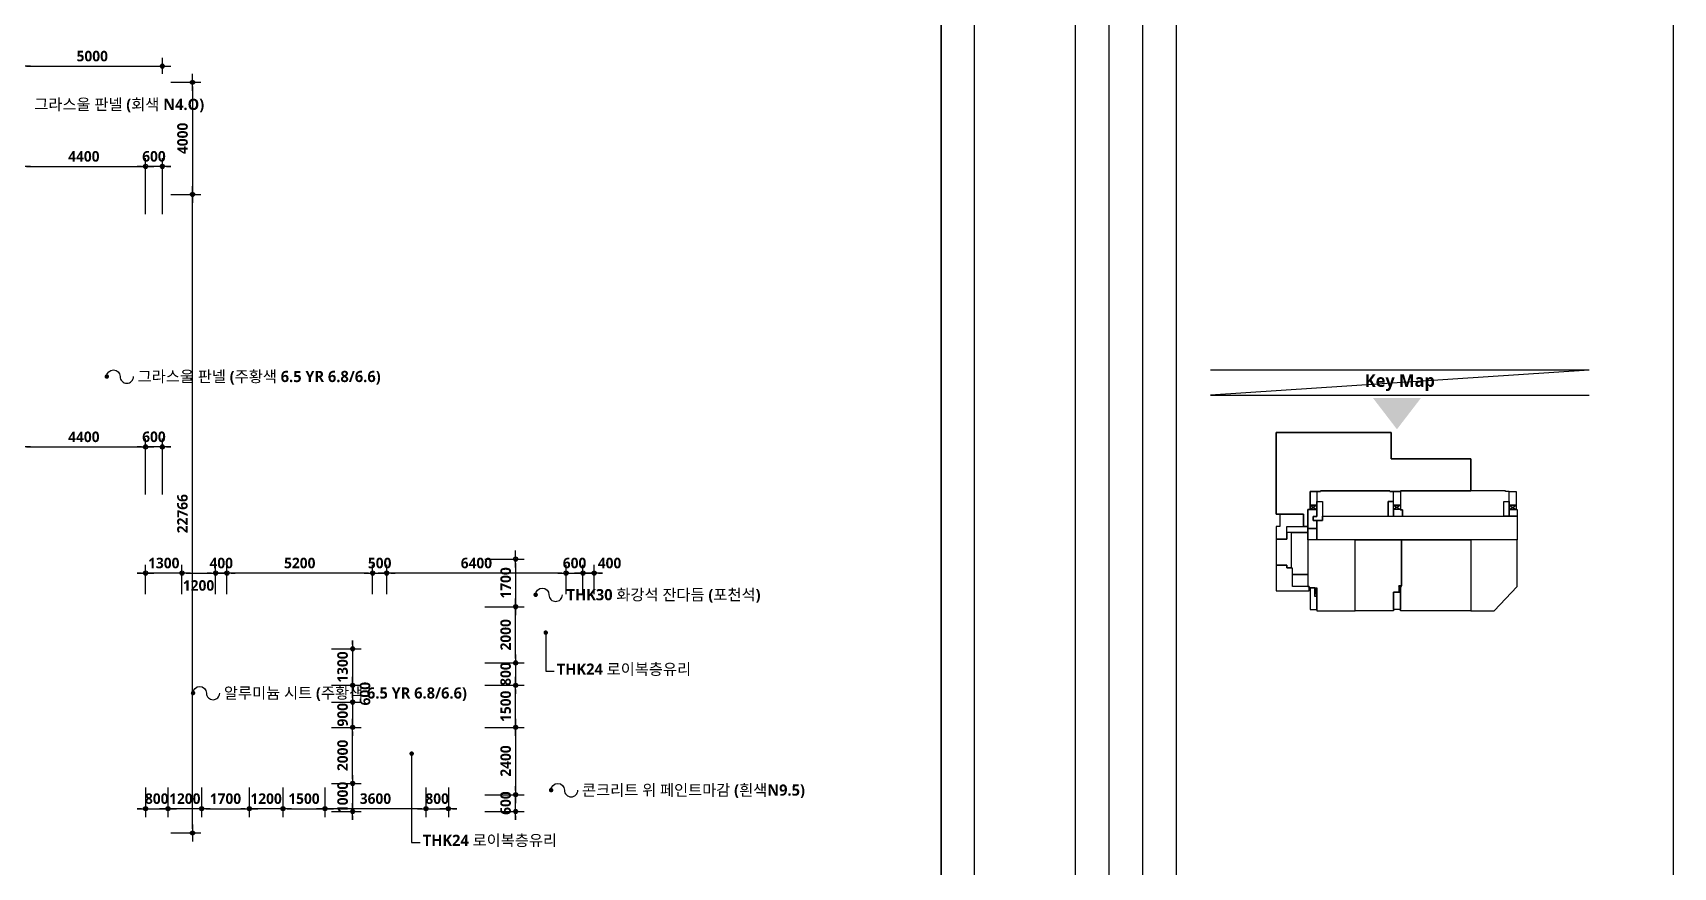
# Model space of a CAD drawing. Header units: millimetres. Extents: x 0 to 190005487, y 0 to 455456909.
# Drawn here: x 193497 to 252000, y 297790 to 327540 of the extents above; entities that cross this region are included whole.
import ezdxf
from ezdxf.enums import TextEntityAlignment as Align

# ---------------------------------------------------------------- set-up
doc = ezdxf.new("R2010")
doc.units = ezdxf.units.MM
doc.header["$LTSCALE"] = 150
doc.header["$MEASUREMENT"] = 0
doc.header["$PDSIZE"] = -10
doc.layers.get('0').update_dxf_attribs({"linetype": 'CONTINUOUS'})
doc.layers.get('Defpoints').update_dxf_attribs({"color": 153, "linetype": 'CONTINUOUS'})
for name, color, linetype in [('A-ANNO-DIM', 4, 'CONTINUOUS'), ('A-ANNO-GRA1', 7, 'CONTINUOUS'), ('A-ANNO-KEY', 7, 'CONTINUOUS'), ('A-ANNO-LEAD', 4, 'CONTINUOUS'), ('A-ANNO-NOTE', 7, 'CONTINUOUS'), ('A-ANNO-TEXT1', 7, 'CONTINUOUS'), ('A-FLOR-ROOF', 3, 'CONTINUOUS')]:
    doc.layers.add(name, color=color, linetype=linetype)
doc.layers.add('Defpoint', color=161, linetype='CONTINUOUS', plot=False)
doc.styles.add('2020음성 1차', font='NanumGothicBold.ttf')
doc.styles.add('SH_대대리576', font='NanumGothicBold.ttf')
doc.dimstyles.new('SHP300내부', dxfattribs={"dimscale": 150, "dimtxt": 2.5, "dimasz": 1, "dimexe": 2, "dimexo": 2, "dimgap": 1, "dimtad": 1, "dimdec": 0, "dimzin": 0, "dimdsep": 46, "dimtxsty": 'SH_대대리576', "dimblk": 'DIMDOT', "dimcen": 0.09, "dimclrd": 256, "dimclre": 256, "dimclrt": 3, "dimadec": 0, "dimazin": 1, "dimtfac": 1, "dimtdec": 0, "dimtix": 1, "dimtmove": 2, "dimatfit": 0, "dimldrblk": 'DIMDOT', "dimfxl": 1, "dimtolj": 1, "dimtzin": 0, "dimlwd": -1, "dimlwe": -1, "dimarcsym": 0})

# ---------------------------------------------------------------- blocks, each defined once
blk = doc.blocks.new('G$C28DF506D')
blk.add_lwpolyline([(0, 3255), (0, 1425), (2340, 1425), (2340, 1725), (2265, 1725), (2265, 1740), (1155, 1740), (1155, 3030), (1095, 3030), (1095, 3060), (765, 3060), (765, 3255)], close=True)
at = {"layer": 'A-ANNO-KEY'}
for p, q in [((2902, 7538), (2423, 7223)), ((2423, 7538), (2902, 7223)), ((8377, 7538), (8857, 7223)), ((8857, 7538), (8377, 7223)), ((16627, 7223), (17108, 7538)), ((16627, 7538), (17108, 7223)), ((2760, 1012), (2902, 1642)), ((2760, 1642), (2902, 1012)), ((8745, 1327), (8884, 1770)), ((8884, 1327), (8745, 1770))]:
    blk.add_line(p, q, dxfattribs=at)
for points in [[(13890, 10845), (8190, 10845), (8190, 12720), (7290, 12720), (0, 12720), (0, 6900), (195, 6900), (270, 6900), (1950, 6900), (1950, 6015), (2265, 6015), (2265, 7223), (2423, 7223), (2423, 7538), (2423, 8505), (2902, 8505), (3165, 8505), (3165, 8550), (8115, 8550), (8115, 8505), (8377, 8505), (8865, 8505), (8865, 8550), (13890, 8550)], [(8190, 12720), (7290, 12720), (0, 12720), (0, 6900), (195, 6900), (270, 6900), (1950, 6900), (1950, 6015), (2265, 6015), (2265, 7223), (2423, 7223), (2423, 8505), (3165, 8505), (3165, 8550), (8115, 8550), (8115, 8505), (8865, 8505), (8865, 8550), (13890, 8550), (13890, 10845), (8190, 10845)], [(2423, 8505), (2902, 8505), (2902, 7538), (2423, 7538)], [(2902, 8505), (2902, 7788), (3300, 7788), (3300, 6750), (7980, 6750), (7980, 7788), (8377, 7788), (8377, 8505), (8115, 8505), (8115, 8550), (3165, 8550), (3165, 8505)], [(8377, 8505), (8857, 8505), (8857, 7538), (8377, 7538)], [(8865, 8550), (8865, 8505), (8857, 8505), (8857, 7204), (9015, 7204), (9015, 6750), (16230, 6750), (16230, 7788), (16627, 7788), (16627, 8505), (16365, 8505), (16365, 8550)], [(16627, 8505), (17108, 8505), (17108, 7538), (16627, 7538)], [(2265, 7223), (2902, 7223), (2902, 6722), (2635, 6722), (2635, 6434), (2902, 6434), (2902, 5864), (2265, 5864)], [(2902, 7223), (2423, 7223), (2423, 7538), (2902, 7538)], [(2635, 6434), (2635, 6722), (2902, 6722), (2902, 7788), (3300, 7788), (3300, 6750), (3300, 6750), (3300, 6434), (2902, 6434), (2902, 6434)], [(7980, 6754), (8377, 6754), (8377, 7788), (7980, 7788)], [(8377, 7538), (8857, 7538), (8857, 7223), (8377, 7223)], [(8377, 7223), (8377, 6754), (9015, 6754), (9015, 7204), (8857, 7204), (8857, 7223)], [(16627, 6754), (16230, 6754), (16230, 7788), (16627, 7788)], [(16627, 7538), (17108, 7538), (17108, 7223), (16627, 7223)], [(16627, 7223), (17190, 7223), (17190, 6754), (16627, 6754)], [(0, 6015), (0, 5100), (765, 5100), (765, 6015), (1950, 6015), (1950, 6900), (270, 6900), (270, 6015)], [(765, 6015), (2265, 6015), (2265, 5580), (765, 5580)], [(2265, 5864), (2902, 5864), (2902, 5070), (2265, 5070)], [(2902, 5070), (2902, 6434), (3300, 6434), (3300, 6750), (7980, 6750), (7980, 6754), (9015, 6754), (9015, 6750), (16230, 6750), (16230, 6754), (17190, 6754), (17190, 5070)], [(0, 5100), (0, 3255), (765, 3255), (765, 3060), (1095, 3060), (1095, 5580), (765, 5580), (765, 5100), (0, 5100)], [(1155, 2580), (1155, 3030), (1095, 3030), (1095, 5580), (2265, 5580), (2265, 2580)], [(2265, 1740), (2265, 1725), (2340, 1725), (2340, 1642), (2902, 1642), (2902, 0), (5640, 0), (5640, 5070), (2265, 5070)], [(2265, 1740), (2265, 1725), (2340, 1725), (2340, 1642), (2902, 1642), (2902, 0), (5640, 0), (5640, 5070), (2265, 5070)], [(8745, 1770), (8745, 1327), (8377, 1327), (8377, 0), (5640, 0), (5640, 5070), (8940, 5070), (8940, 1770), (8745, 1770)], [(8940, 1725), (8940, 5070), (13890, 5070), (13890, 0), (8857, 0), (8857, 1327), (8884, 1327), (8884, 1725), (8940, 1725)], [(13890, 5070), (13890, 0), (15540, 0), (17190, 1725), (17190, 5070)], [(1155, 2580), (2265, 2580), (2265, 1740), (1155, 1740), (1155, 2580)], [(2760, 1642), (2423, 1642), (2423, 82), (2902, 82), (2902, 1012), (2760, 1012)], [(8857, 82), (8377, 82), (8377, 1327), (8857, 1327)], [(8745, 1327), (8884, 1327), (8884, 1725), (8940, 1725), (8940, 1770), (8745, 1770)]]:
    blk.add_lwpolyline(points, close=True, dxfattribs=at)
blk.add_lwpolyline([(8865, 8505), (8115, 8505), (8115, 8550), (3165, 8550), (3165, 8505), (2423, 8505), (2423, 7223), (2265, 7223), (2265, 6015), (1950, 6015), (1950, 6900), (270, 6900), (270, 6900), (195, 6900), (0, 6900), (0, 12720), (7290, 12720), (7290, 12720), (8190, 12720), (8190, 10845), (8190, 10845), (8190, 10845), (13890, 10845), (13890, 8550), (8865, 8550)], dxfattribs=at)
blk = doc.blocks.new('DIMDOT')
at = {"color": 0}
blk.add_line((-2, 0), (2, 0), dxfattribs=at)
for radius in [0.5, 0.25]:
    blk.add_circle((0, 0), radius, dxfattribs=at)
blk = doc.blocks.new('*D5021')
at = {"layer": 'A-ANNO-DIM'}
for p, q in [((193118, 321076), (193118, 323076)), ((197518, 321076), (197518, 323076)), ((193268, 322776), (197368, 322776))]:
    blk.add_line(p, q, dxfattribs=at)
at = {"layer": 'Defpoints', "color": 0}
for p in [(197518, 322776), (193118, 320776), (197518, 320776)]:
    blk.add_point(p, dxfattribs=at)
at = {"layer": 'A-ANNO-DIM', "linetype": 'ByBlock', "xscale": 150, "yscale": 150, "zscale": 150, "rotation": 180}
blk.add_blockref('DIMDOT', (193118, 322776), dxfattribs=at)
at = {"layer": 'A-ANNO-DIM', "linetype": 'ByBlock', "xscale": 150, "yscale": 150, "zscale": 150}
blk.add_blockref('DIMDOT', (197518, 322776), dxfattribs=at)
at = {"layer": 'A-ANNO-DIM', "color": 3, "insert": (195318, 323132), "char_height": 375, "attachment_point": 5, "style": 'SH_대대리576'}
blk.add_mtext('\\A1;4400', dxfattribs=at)
blk = doc.blocks.new('*D5066')
at = {"layer": 'A-ANNO-DIM'}
for p, q in [((193118, 311076), (193118, 313076)), ((197518, 311076), (197518, 313076)), ((193268, 312776), (197368, 312776))]:
    blk.add_line(p, q, dxfattribs=at)
at = {"layer": 'Defpoints', "color": 0}
for p in [(197518, 312776), (193118, 310776), (197518, 310776)]:
    blk.add_point(p, dxfattribs=at)
at = {"layer": 'A-ANNO-DIM', "linetype": 'ByBlock', "xscale": 150, "yscale": 150, "zscale": 150, "rotation": 180}
blk.add_blockref('DIMDOT', (193118, 312776), dxfattribs=at)
at = {"layer": 'A-ANNO-DIM', "linetype": 'ByBlock', "xscale": 150, "yscale": 150, "zscale": 150}
blk.add_blockref('DIMDOT', (197518, 312776), dxfattribs=at)
at = {"layer": 'A-ANNO-DIM', "color": 3, "insert": (195318, 313132), "char_height": 375, "attachment_point": 5, "style": 'SH_대대리576'}
blk.add_mtext('\\A1;4400', dxfattribs=at)
blk = doc.blocks.new('*D5120')
at = {"layer": 'A-ANNO-DIM'}
for p, q in [((193118, 326076), (193118, 326651)), ((198118, 326076), (198118, 326651)), ((193268, 326351), (197968, 326351))]:
    blk.add_line(p, q, dxfattribs=at)
at = {"layer": 'Defpoints', "color": 0}
for p in [(198118, 326351), (193118, 325776), (198118, 325776)]:
    blk.add_point(p, dxfattribs=at)
at = {"layer": 'A-ANNO-DIM', "linetype": 'ByBlock', "xscale": 150, "yscale": 150, "zscale": 150, "rotation": 180}
blk.add_blockref('DIMDOT', (193118, 326351), dxfattribs=at)
at = {"layer": 'A-ANNO-DIM', "linetype": 'ByBlock', "xscale": 150, "yscale": 150, "zscale": 150}
blk.add_blockref('DIMDOT', (198118, 326351), dxfattribs=at)
at = {"layer": 'A-ANNO-DIM', "color": 3, "insert": (195618, 326708), "char_height": 375, "attachment_point": 5, "style": 'SH_대대리576'}
blk.add_mtext('\\A1;5000', dxfattribs=at)
blk = doc.blocks.new('*D5122')
at = {"layer": 'A-ANNO-DIM'}
for p, q in [((198418, 325776), (199493, 325776)), ((199193, 325626), (199193, 321926)), ((198418, 321776), (199493, 321776))]:
    blk.add_line(p, q, dxfattribs=at)
at = {"layer": 'Defpoints', "color": 0}
for p in [(198118, 325776), (198118, 321776), (199193, 321776)]:
    blk.add_point(p, dxfattribs=at)
at = {"layer": 'A-ANNO-DIM', "linetype": 'ByBlock', "xscale": 150, "yscale": 150, "zscale": 150}
for p, rotation in [((199193, 325776), 90), ((199193, 321776), 270)]:
    blk.add_blockref('DIMDOT', p, dxfattribs=dict(at, rotation=rotation))
at = {"layer": 'A-ANNO-DIM', "color": 3, "insert": (198838, 323776), "char_height": 375, "attachment_point": 5, "rotation": 90, "style": 'SH_대대리576'}
blk.add_mtext('\\A1;4000', dxfattribs=at)
blk = doc.blocks.new('*D5123')
at = {"layer": 'A-ANNO-DIM'}
for p, q in [((198418, 321776), (199493, 321776)), ((199193, 299161), (199193, 321626)), ((198418, 299011), (199493, 299011))]:
    blk.add_line(p, q, dxfattribs=at)
at = {"layer": 'Defpoints', "color": 0}
for p in [(198118, 321776), (199193, 321776), (198118, 299011)]:
    blk.add_point(p, dxfattribs=at)
at = {"layer": 'A-ANNO-DIM', "linetype": 'ByBlock', "xscale": 150, "yscale": 150, "zscale": 150}
for p, rotation in [((199193, 321776), 90), ((199193, 299011), 270)]:
    blk.add_blockref('DIMDOT', p, dxfattribs=dict(at, rotation=rotation))
at = {"layer": 'A-ANNO-DIM', "color": 3, "insert": (198836, 310394), "char_height": 375, "attachment_point": 5, "rotation": 90, "style": 'SH_대대리576'}
blk.add_mtext('\\A1;22766', dxfattribs=at)
blk = doc.blocks.new('*D5124')
at = {"layer": 'A-ANNO-DIM'}
for p, q in [((197518, 321076), (197518, 323076)), ((198118, 321076), (198118, 323076)), ((197368, 322776), (197218, 322776)), ((198118, 322776), (197518, 322776)), ((198268, 322776), (198418, 322776))]:
    blk.add_line(p, q, dxfattribs=at)
at = {"layer": 'Defpoints', "color": 0}
for p in [(197518, 322776), (197518, 320776), (198118, 320776)]:
    blk.add_point(p, dxfattribs=at)
at = {"layer": 'A-ANNO-DIM', "linetype": 'ByBlock', "xscale": 150, "yscale": 150, "zscale": 150}
blk.add_blockref('DIMDOT', (197518, 322776), dxfattribs=at)
at = {"layer": 'A-ANNO-DIM', "linetype": 'ByBlock', "xscale": 150, "yscale": 150, "zscale": 150, "rotation": 180}
blk.add_blockref('DIMDOT', (198118, 322776), dxfattribs=at)
at = {"layer": 'A-ANNO-DIM', "color": 3, "insert": (197818, 323133), "char_height": 375, "attachment_point": 5, "style": 'SH_대대리576'}
blk.add_mtext('\\A1;600', dxfattribs=at)
blk = doc.blocks.new('*D5125')
at = {"layer": 'A-ANNO-DIM'}
for p, q in [((197518, 311076), (197518, 313076)), ((198118, 311076), (198118, 313076)), ((197368, 312776), (197218, 312776)), ((198118, 312776), (197518, 312776)), ((198268, 312776), (198418, 312776))]:
    blk.add_line(p, q, dxfattribs=at)
at = {"layer": 'Defpoints', "color": 0}
for p in [(197518, 312776), (197518, 310776), (198118, 310776)]:
    blk.add_point(p, dxfattribs=at)
at = {"layer": 'A-ANNO-DIM', "linetype": 'ByBlock', "xscale": 150, "yscale": 150, "zscale": 150}
blk.add_blockref('DIMDOT', (197518, 312776), dxfattribs=at)
at = {"layer": 'A-ANNO-DIM', "linetype": 'ByBlock', "xscale": 150, "yscale": 150, "zscale": 150, "rotation": 180}
blk.add_blockref('DIMDOT', (198118, 312776), dxfattribs=at)
at = {"layer": 'A-ANNO-DIM', "color": 3, "insert": (197818, 313133), "char_height": 375, "attachment_point": 5, "style": 'SH_대대리576'}
blk.add_mtext('\\A1;600', dxfattribs=at)
blk = doc.blocks.new('*D5126')
at = {"layer": 'A-ANNO-DIM'}
for p, q in [((198818, 307526), (198818, 308576)), ((200018, 307526), (200018, 308576)), ((198968, 308276), (199868, 308276))]:
    blk.add_line(p, q, dxfattribs=at)
at = {"layer": 'Defpoints', "color": 0}
for p in [(200018, 308276), (198818, 307226), (200018, 307226)]:
    blk.add_point(p, dxfattribs=at)
at = {"layer": 'A-ANNO-DIM', "linetype": 'ByBlock', "xscale": 150, "yscale": 150, "zscale": 150, "rotation": 180}
blk.add_blockref('DIMDOT', (198818, 308276), dxfattribs=at)
at = {"layer": 'A-ANNO-DIM', "linetype": 'ByBlock', "xscale": 150, "yscale": 150, "zscale": 150}
blk.add_blockref('DIMDOT', (200018, 308276), dxfattribs=at)
at = {"layer": 'A-ANNO-DIM', "color": 3, "insert": (199408, 307833), "char_height": 375, "attachment_point": 5, "style": 'SH_대대리576'}
blk.add_mtext('\\A1;1200', dxfattribs=at)
blk = doc.blocks.new('*D5127')
at = {"layer": 'A-ANNO-DIM'}
for p, q in [((197518, 307526), (197518, 308576)), ((198818, 307526), (198818, 308576)), ((197368, 308276), (197218, 308276)), ((198818, 308276), (197518, 308276)), ((198968, 308276), (199118, 308276))]:
    blk.add_line(p, q, dxfattribs=at)
at = {"layer": 'Defpoints', "color": 0}
for p in [(197518, 308276), (197518, 307226), (198818, 307226)]:
    blk.add_point(p, dxfattribs=at)
at = {"layer": 'A-ANNO-DIM', "linetype": 'ByBlock', "xscale": 150, "yscale": 150, "zscale": 150}
blk.add_blockref('DIMDOT', (197518, 308276), dxfattribs=at)
at = {"layer": 'A-ANNO-DIM', "linetype": 'ByBlock', "xscale": 150, "yscale": 150, "zscale": 150, "rotation": 180}
blk.add_blockref('DIMDOT', (198818, 308276), dxfattribs=at)
at = {"layer": 'A-ANNO-DIM', "color": 3, "insert": (198168, 308633), "char_height": 375, "attachment_point": 5, "style": 'SH_대대리576'}
blk.add_mtext('\\A1;1300', dxfattribs=at)
blk = doc.blocks.new('*D5128')
at = {"layer": 'A-ANNO-DIM'}
for p, q in [((200018, 307526), (200018, 308576)), ((200418, 307526), (200418, 308576)), ((199868, 308276), (199718, 308276)), ((200418, 308276), (200018, 308276)), ((200568, 308276), (200718, 308276))]:
    blk.add_line(p, q, dxfattribs=at)
at = {"layer": 'Defpoints', "color": 0}
for p in [(200018, 308276), (200018, 307226), (200418, 307226)]:
    blk.add_point(p, dxfattribs=at)
at = {"layer": 'A-ANNO-DIM', "linetype": 'ByBlock', "xscale": 150, "yscale": 150, "zscale": 150}
blk.add_blockref('DIMDOT', (200018, 308276), dxfattribs=at)
at = {"layer": 'A-ANNO-DIM', "linetype": 'ByBlock', "xscale": 150, "yscale": 150, "zscale": 150, "rotation": 180}
blk.add_blockref('DIMDOT', (200418, 308276), dxfattribs=at)
at = {"layer": 'A-ANNO-DIM', "color": 3, "insert": (200218, 308632), "char_height": 375, "attachment_point": 5, "style": 'SH_대대리576'}
blk.add_mtext('\\A1;400', dxfattribs=at)
blk = doc.blocks.new('*D5129')
at = {"layer": 'A-ANNO-DIM'}
for p, q in [((200418, 307526), (200418, 308576)), ((205618, 307526), (205618, 308576)), ((205468, 308276), (200568, 308276))]:
    blk.add_line(p, q, dxfattribs=at)
at = {"layer": 'Defpoints', "color": 0}
for p in [(200418, 308276), (200418, 307226), (205618, 307226)]:
    blk.add_point(p, dxfattribs=at)
at = {"layer": 'A-ANNO-DIM', "linetype": 'ByBlock', "xscale": 150, "yscale": 150, "zscale": 150, "rotation": 180}
blk.add_blockref('DIMDOT', (200418, 308276), dxfattribs=at)
at = {"layer": 'A-ANNO-DIM', "linetype": 'ByBlock', "xscale": 150, "yscale": 150, "zscale": 150}
blk.add_blockref('DIMDOT', (205618, 308276), dxfattribs=at)
at = {"layer": 'A-ANNO-DIM', "color": 3, "insert": (203018, 308633), "char_height": 375, "attachment_point": 5, "style": 'SH_대대리576'}
blk.add_mtext('\\A1;5200', dxfattribs=at)
blk = doc.blocks.new('*D5130')
at = {"layer": 'A-ANNO-DIM'}
for p, q in [((205618, 307526), (205618, 308576)), ((206118, 307526), (206118, 308576)), ((205468, 308276), (205318, 308276)), ((205618, 308276), (206118, 308276)), ((206268, 308276), (206418, 308276))]:
    blk.add_line(p, q, dxfattribs=at)
at = {"layer": 'Defpoints', "color": 0}
for p in [(206118, 308276), (205618, 307226), (206118, 307226)]:
    blk.add_point(p, dxfattribs=at)
at = {"layer": 'A-ANNO-DIM', "linetype": 'ByBlock', "xscale": 150, "yscale": 150, "zscale": 150}
blk.add_blockref('DIMDOT', (205618, 308276), dxfattribs=at)
at = {"layer": 'A-ANNO-DIM', "linetype": 'ByBlock', "xscale": 150, "yscale": 150, "zscale": 150, "rotation": 180}
blk.add_blockref('DIMDOT', (206118, 308276), dxfattribs=at)
at = {"layer": 'A-ANNO-DIM', "color": 3, "insert": (205868, 308633), "char_height": 375, "attachment_point": 5, "style": 'SH_대대리576'}
blk.add_mtext('\\A1;500', dxfattribs=at)
blk = doc.blocks.new('*D5131')
at = {"layer": 'A-ANNO-DIM'}
for p, q in [((206118, 307526), (206118, 308576)), ((212518, 307526), (212518, 308576)), ((212368, 308276), (206268, 308276))]:
    blk.add_line(p, q, dxfattribs=at)
at = {"layer": 'Defpoints', "color": 0}
for p in [(206118, 308276), (206118, 307226), (212518, 307226)]:
    blk.add_point(p, dxfattribs=at)
at = {"layer": 'A-ANNO-DIM', "linetype": 'ByBlock', "xscale": 150, "yscale": 150, "zscale": 150, "rotation": 180}
blk.add_blockref('DIMDOT', (206118, 308276), dxfattribs=at)
at = {"layer": 'A-ANNO-DIM', "linetype": 'ByBlock', "xscale": 150, "yscale": 150, "zscale": 150}
blk.add_blockref('DIMDOT', (212518, 308276), dxfattribs=at)
at = {"layer": 'A-ANNO-DIM', "color": 3, "insert": (209318, 308633), "char_height": 375, "attachment_point": 5, "style": 'SH_대대리576'}
blk.add_mtext('\\A1;6400', dxfattribs=at)
blk = doc.blocks.new('*D5132')
at = {"layer": 'A-ANNO-DIM'}
for p, q in [((212518, 307526), (212518, 308576)), ((213118, 307526), (213118, 308576)), ((212368, 308276), (212218, 308276)), ((212518, 308276), (213118, 308276)), ((213268, 308276), (213418, 308276))]:
    blk.add_line(p, q, dxfattribs=at)
at = {"layer": 'Defpoints', "color": 0}
for p in [(213118, 308276), (212518, 307226), (213118, 307226)]:
    blk.add_point(p, dxfattribs=at)
at = {"layer": 'A-ANNO-DIM', "linetype": 'ByBlock', "xscale": 150, "yscale": 150, "zscale": 150}
blk.add_blockref('DIMDOT', (212518, 308276), dxfattribs=at)
at = {"layer": 'A-ANNO-DIM', "linetype": 'ByBlock', "xscale": 150, "yscale": 150, "zscale": 150, "rotation": 180}
blk.add_blockref('DIMDOT', (213118, 308276), dxfattribs=at)
at = {"layer": 'A-ANNO-DIM', "color": 3, "insert": (212818, 308633), "char_height": 375, "attachment_point": 5, "style": 'SH_대대리576'}
blk.add_mtext('\\A1;600', dxfattribs=at)
blk = doc.blocks.new('*D5135')
at = {"layer": 'A-ANNO-DIM'}
for p, q in [((213118, 307526), (213118, 308576)), ((213518, 307526), (213518, 308576)), ((212968, 308276), (212818, 308276)), ((213518, 308276), (213118, 308276)), ((213668, 308276), (213818, 308276))]:
    blk.add_line(p, q, dxfattribs=at)
at = {"layer": 'Defpoints', "color": 0}
for p in [(213118, 308276), (213118, 307226), (213518, 307226)]:
    blk.add_point(p, dxfattribs=at)
at = {"layer": 'A-ANNO-DIM', "linetype": 'ByBlock', "xscale": 150, "yscale": 150, "zscale": 150}
blk.add_blockref('DIMDOT', (213118, 308276), dxfattribs=at)
at = {"layer": 'A-ANNO-DIM', "linetype": 'ByBlock', "xscale": 150, "yscale": 150, "zscale": 150, "rotation": 180}
blk.add_blockref('DIMDOT', (213518, 308276), dxfattribs=at)
at = {"layer": 'A-ANNO-DIM', "color": 3, "insert": (214066, 308632), "char_height": 375, "attachment_point": 5, "style": 'SH_대대리576'}
blk.add_mtext('\\A1;400', dxfattribs=at)
blk = doc.blocks.new('*D5136')
at = {"layer": 'A-ANNO-DIM'}
for p, q in [((209618, 308776), (211018, 308776)), ((210718, 308626), (210718, 307226)), ((209618, 307076), (211018, 307076))]:
    blk.add_line(p, q, dxfattribs=at)
at = {"layer": 'Defpoints', "color": 0}
for p in [(209318, 308776), (209318, 307076), (210718, 307076)]:
    blk.add_point(p, dxfattribs=at)
at = {"layer": 'A-ANNO-DIM', "linetype": 'ByBlock', "xscale": 150, "yscale": 150, "zscale": 150}
for p, rotation in [((210718, 308776), 90), ((210718, 307076), 270)]:
    blk.add_blockref('DIMDOT', p, dxfattribs=dict(at, rotation=rotation))
at = {"layer": 'A-ANNO-DIM', "color": 3, "insert": (210363, 307926), "char_height": 375, "attachment_point": 5, "rotation": 90, "style": 'SH_대대리576'}
blk.add_mtext('\\A1;1700', dxfattribs=at)
blk = doc.blocks.new('*D5137')
at = {"layer": 'A-ANNO-DIM'}
for p, q in [((209618, 307076), (211018, 307076)), ((210718, 305226), (210718, 306926)), ((209618, 305076), (211018, 305076))]:
    blk.add_line(p, q, dxfattribs=at)
at = {"layer": 'Defpoints', "color": 0}
for p in [(209318, 307076), (210718, 307076), (209318, 305076)]:
    blk.add_point(p, dxfattribs=at)
at = {"layer": 'A-ANNO-DIM', "linetype": 'ByBlock', "xscale": 150, "yscale": 150, "zscale": 150}
for p, rotation in [((210718, 307076), 90), ((210718, 305076), 270)]:
    blk.add_blockref('DIMDOT', p, dxfattribs=dict(at, rotation=rotation))
at = {"layer": 'A-ANNO-DIM', "color": 3, "insert": (210362, 306076), "char_height": 375, "attachment_point": 5, "rotation": 90, "style": 'SH_대대리576'}
blk.add_mtext('\\A1;2000', dxfattribs=at)
blk = doc.blocks.new('*D5138')
at = {"layer": 'A-ANNO-DIM'}
for p, q in [((209618, 305076), (211018, 305076)), ((210718, 305226), (210718, 305376)), ((210718, 305076), (210718, 304276)), ((209618, 304276), (211018, 304276)), ((210718, 304126), (210718, 303976))]:
    blk.add_line(p, q, dxfattribs=at)
at = {"layer": 'Defpoints', "color": 0}
for p in [(209318, 305076), (209318, 304276), (210718, 304276)]:
    blk.add_point(p, dxfattribs=at)
at = {"layer": 'A-ANNO-DIM', "linetype": 'ByBlock', "xscale": 150, "yscale": 150, "zscale": 150}
for p, rotation in [((210718, 305076), 270), ((210718, 304276), 90)]:
    blk.add_blockref('DIMDOT', p, dxfattribs=dict(at, rotation=rotation))
at = {"layer": 'A-ANNO-DIM', "color": 3, "insert": (210361, 304676), "char_height": 375, "attachment_point": 5, "rotation": 90, "style": 'SH_대대리576'}
blk.add_mtext('\\A1;800', dxfattribs=at)
blk = doc.blocks.new('*D5139')
at = {"layer": 'A-ANNO-DIM'}
for p, q in [((209618, 304276), (211018, 304276)), ((210718, 302926), (210718, 304126)), ((209618, 302776), (211018, 302776))]:
    blk.add_line(p, q, dxfattribs=at)
at = {"layer": 'Defpoints', "color": 0}
for p in [(209318, 304276), (210718, 304276), (209318, 302776)]:
    blk.add_point(p, dxfattribs=at)
at = {"layer": 'A-ANNO-DIM', "linetype": 'ByBlock', "xscale": 150, "yscale": 150, "zscale": 150}
for p, rotation in [((210718, 304276), 90), ((210718, 302776), 270)]:
    blk.add_blockref('DIMDOT', p, dxfattribs=dict(at, rotation=rotation))
at = {"layer": 'A-ANNO-DIM', "color": 3, "insert": (210362, 303526), "char_height": 375, "attachment_point": 5, "rotation": 90, "style": 'SH_대대리576'}
blk.add_mtext('\\A1;1500', dxfattribs=at)
blk = doc.blocks.new('*D5140')
at = {"layer": 'A-ANNO-DIM'}
for p, q in [((209618, 302776), (211018, 302776)), ((210718, 302626), (210718, 300526)), ((209618, 300376), (211018, 300376))]:
    blk.add_line(p, q, dxfattribs=at)
at = {"layer": 'Defpoints', "color": 0}
for p in [(209318, 302776), (209318, 300376), (210718, 300376)]:
    blk.add_point(p, dxfattribs=at)
at = {"layer": 'A-ANNO-DIM', "linetype": 'ByBlock', "xscale": 150, "yscale": 150, "zscale": 150}
for p, rotation in [((210718, 302776), 90), ((210718, 300376), 270)]:
    blk.add_blockref('DIMDOT', p, dxfattribs=dict(at, rotation=rotation))
at = {"layer": 'A-ANNO-DIM', "color": 3, "insert": (210362, 301576), "char_height": 375, "attachment_point": 5, "rotation": 90, "style": 'SH_대대리576'}
blk.add_mtext('\\A1;2400', dxfattribs=at)
blk = doc.blocks.new('*D5141')
at = {"layer": 'A-ANNO-DIM'}
for p, q in [((209618, 300376), (211018, 300376)), ((210718, 300526), (210718, 300676)), ((210718, 299776), (210718, 300376)), ((209618, 299776), (211018, 299776)), ((210718, 299626), (210718, 299476))]:
    blk.add_line(p, q, dxfattribs=at)
at = {"layer": 'Defpoints', "color": 0}
for p in [(209318, 300376), (210718, 300376), (209318, 299776)]:
    blk.add_point(p, dxfattribs=at)
at = {"layer": 'A-ANNO-DIM', "linetype": 'ByBlock', "xscale": 150, "yscale": 150, "zscale": 150}
for p, rotation in [((210718, 300376), 270), ((210718, 299776), 90)]:
    blk.add_blockref('DIMDOT', p, dxfattribs=dict(at, rotation=rotation))
at = {"layer": 'A-ANNO-DIM', "color": 3, "insert": (210361, 300076), "char_height": 375, "attachment_point": 5, "rotation": 90, "style": 'SH_대대리576'}
blk.add_mtext('\\A1;600', dxfattribs=at)
blk = doc.blocks.new('*D5142')
at = {"layer": 'A-ANNO-DIM'}
for p, q in [((197518, 300626), (197518, 299576)), ((198318, 300626), (198318, 299576)), ((197368, 299876), (197218, 299876)), ((197518, 299876), (198318, 299876)), ((198468, 299876), (198618, 299876))]:
    blk.add_line(p, q, dxfattribs=at)
at = {"layer": 'Defpoints', "color": 0}
for p in [(197518, 300926), (198318, 300926), (198318, 299876)]:
    blk.add_point(p, dxfattribs=at)
at = {"layer": 'A-ANNO-DIM', "linetype": 'ByBlock', "xscale": 150, "yscale": 150, "zscale": 150}
blk.add_blockref('DIMDOT', (197518, 299876), dxfattribs=at)
at = {"layer": 'A-ANNO-DIM', "linetype": 'ByBlock', "xscale": 150, "yscale": 150, "zscale": 150, "rotation": 180}
blk.add_blockref('DIMDOT', (198318, 299876), dxfattribs=at)
at = {"layer": 'A-ANNO-DIM', "color": 3, "insert": (197918, 300233), "char_height": 375, "attachment_point": 5, "style": 'SH_대대리576'}
blk.add_mtext('\\A1;800', dxfattribs=at)
blk = doc.blocks.new('*D5146')
at = {"layer": 'A-ANNO-DIM'}
for p, q in [((198318, 300626), (198318, 299576)), ((199518, 300626), (199518, 299576)), ((198168, 299876), (198018, 299876)), ((199518, 299876), (198318, 299876)), ((199668, 299876), (199818, 299876))]:
    blk.add_line(p, q, dxfattribs=at)
at = {"layer": 'Defpoints', "color": 0}
for p in [(198318, 300926), (199518, 300926), (198318, 299876)]:
    blk.add_point(p, dxfattribs=at)
at = {"layer": 'A-ANNO-DIM', "linetype": 'ByBlock', "xscale": 150, "yscale": 150, "zscale": 150}
blk.add_blockref('DIMDOT', (198318, 299876), dxfattribs=at)
at = {"layer": 'A-ANNO-DIM', "linetype": 'ByBlock', "xscale": 150, "yscale": 150, "zscale": 150, "rotation": 180}
blk.add_blockref('DIMDOT', (199518, 299876), dxfattribs=at)
at = {"layer": 'A-ANNO-DIM', "color": 3, "insert": (198918, 300233), "char_height": 375, "attachment_point": 5, "style": 'SH_대대리576'}
blk.add_mtext('\\A1;1200', dxfattribs=at)
blk = doc.blocks.new('*D5148')
at = {"layer": 'A-ANNO-DIM'}
for p, q in [((199518, 300626), (199518, 299576)), ((201218, 300626), (201218, 299576)), ((199668, 299876), (201068, 299876))]:
    blk.add_line(p, q, dxfattribs=at)
at = {"layer": 'Defpoints', "color": 0}
for p in [(199518, 300926), (201218, 300926), (201218, 299876)]:
    blk.add_point(p, dxfattribs=at)
at = {"layer": 'A-ANNO-DIM', "linetype": 'ByBlock', "xscale": 150, "yscale": 150, "zscale": 150, "rotation": 180}
blk.add_blockref('DIMDOT', (199518, 299876), dxfattribs=at)
at = {"layer": 'A-ANNO-DIM', "linetype": 'ByBlock', "xscale": 150, "yscale": 150, "zscale": 150}
blk.add_blockref('DIMDOT', (201218, 299876), dxfattribs=at)
at = {"layer": 'A-ANNO-DIM', "color": 3, "insert": (200368, 300232), "char_height": 375, "attachment_point": 5, "style": 'SH_대대리576'}
blk.add_mtext('\\A1;1700', dxfattribs=at)
blk = doc.blocks.new('*D5149')
at = {"layer": 'A-ANNO-DIM'}
for p, q in [((201218, 300626), (201218, 299576)), ((202418, 300626), (202418, 299576)), ((201068, 299876), (200918, 299876)), ((202418, 299876), (201218, 299876)), ((202568, 299876), (202718, 299876))]:
    blk.add_line(p, q, dxfattribs=at)
at = {"layer": 'Defpoints', "color": 0}
for p in [(201218, 300926), (202418, 300926), (201218, 299876)]:
    blk.add_point(p, dxfattribs=at)
at = {"layer": 'A-ANNO-DIM', "linetype": 'ByBlock', "xscale": 150, "yscale": 150, "zscale": 150}
blk.add_blockref('DIMDOT', (201218, 299876), dxfattribs=at)
at = {"layer": 'A-ANNO-DIM', "linetype": 'ByBlock', "xscale": 150, "yscale": 150, "zscale": 150, "rotation": 180}
blk.add_blockref('DIMDOT', (202418, 299876), dxfattribs=at)
at = {"layer": 'A-ANNO-DIM', "color": 3, "insert": (201818, 300233), "char_height": 375, "attachment_point": 5, "style": 'SH_대대리576'}
blk.add_mtext('\\A1;1200', dxfattribs=at)
blk = doc.blocks.new('*D5150')
at = {"layer": 'A-ANNO-DIM'}
for p, q in [((202418, 300626), (202418, 299576)), ((203918, 300626), (203918, 299576)), ((202568, 299876), (203768, 299876))]:
    blk.add_line(p, q, dxfattribs=at)
at = {"layer": 'Defpoints', "color": 0}
for p in [(202418, 300926), (203918, 300926), (203918, 299876)]:
    blk.add_point(p, dxfattribs=at)
at = {"layer": 'A-ANNO-DIM', "linetype": 'ByBlock', "xscale": 150, "yscale": 150, "zscale": 150, "rotation": 180}
blk.add_blockref('DIMDOT', (202418, 299876), dxfattribs=at)
at = {"layer": 'A-ANNO-DIM', "linetype": 'ByBlock', "xscale": 150, "yscale": 150, "zscale": 150}
blk.add_blockref('DIMDOT', (203918, 299876), dxfattribs=at)
at = {"layer": 'A-ANNO-DIM', "color": 3, "insert": (203168, 300233), "char_height": 375, "attachment_point": 5, "style": 'SH_대대리576'}
blk.add_mtext('\\A1;1500', dxfattribs=at)
blk = doc.blocks.new('*D5151')
at = {"layer": 'A-ANNO-DIM'}
for p, q in [((203918, 300626), (203918, 299576)), ((207518, 300626), (207518, 299576)), ((207368, 299876), (204068, 299876))]:
    blk.add_line(p, q, dxfattribs=at)
at = {"layer": 'Defpoints', "color": 0}
for p in [(203918, 300926), (207518, 300926), (203918, 299876)]:
    blk.add_point(p, dxfattribs=at)
at = {"layer": 'A-ANNO-DIM', "linetype": 'ByBlock', "xscale": 150, "yscale": 150, "zscale": 150, "rotation": 180}
blk.add_blockref('DIMDOT', (203918, 299876), dxfattribs=at)
at = {"layer": 'A-ANNO-DIM', "linetype": 'ByBlock', "xscale": 150, "yscale": 150, "zscale": 150}
blk.add_blockref('DIMDOT', (207518, 299876), dxfattribs=at)
at = {"layer": 'A-ANNO-DIM', "color": 3, "insert": (205718, 300233), "char_height": 375, "attachment_point": 5, "style": 'SH_대대리576'}
blk.add_mtext('\\A1;3600', dxfattribs=at)
blk = doc.blocks.new('*D5152')
at = {"layer": 'A-ANNO-DIM'}
for p, q in [((207518, 300626), (207518, 299576)), ((208318, 300626), (208318, 299576)), ((207368, 299876), (207218, 299876)), ((207518, 299876), (208318, 299876)), ((208468, 299876), (208618, 299876))]:
    blk.add_line(p, q, dxfattribs=at)
at = {"layer": 'Defpoints', "color": 0}
for p in [(207518, 300926), (208318, 300926), (208318, 299876)]:
    blk.add_point(p, dxfattribs=at)
at = {"layer": 'A-ANNO-DIM', "linetype": 'ByBlock', "xscale": 150, "yscale": 150, "zscale": 150}
blk.add_blockref('DIMDOT', (207518, 299876), dxfattribs=at)
at = {"layer": 'A-ANNO-DIM', "linetype": 'ByBlock', "xscale": 150, "yscale": 150, "zscale": 150, "rotation": 180}
blk.add_blockref('DIMDOT', (208318, 299876), dxfattribs=at)
at = {"layer": 'A-ANNO-DIM', "color": 3, "insert": (207918, 300233), "char_height": 375, "attachment_point": 5, "style": 'SH_대대리576'}
blk.add_mtext('\\A1;800', dxfattribs=at)
blk = doc.blocks.new('*D5153')
at = {"layer": 'A-ANNO-DIM'}
for p, q in [((204153, 305576), (205203, 305576)), ((204903, 305726), (204903, 305876)), ((204903, 305576), (204903, 304276)), ((204153, 304276), (205203, 304276)), ((204903, 304126), (204903, 303976))]:
    blk.add_line(p, q, dxfattribs=at)
at = {"layer": 'Defpoints', "color": 0}
for p in [(203853, 305576), (203853, 304276), (204903, 304276)]:
    blk.add_point(p, dxfattribs=at)
at = {"layer": 'A-ANNO-DIM', "linetype": 'ByBlock', "xscale": 150, "yscale": 150, "zscale": 150}
for p, rotation in [((204903, 305576), 270), ((204903, 304276), 90)]:
    blk.add_blockref('DIMDOT', p, dxfattribs=dict(at, rotation=rotation))
at = {"layer": 'A-ANNO-DIM', "color": 3, "insert": (204546, 304926), "char_height": 375, "attachment_point": 5, "rotation": 90, "style": 'SH_대대리576'}
blk.add_mtext('\\A1;1300', dxfattribs=at)
blk = doc.blocks.new('*D5154')
at = {"layer": 'A-ANNO-DIM'}
for p, q in [((204153, 304276), (205203, 304276)), ((204153, 303676), (205203, 303676)), ((204903, 303826), (204903, 304126))]:
    blk.add_line(p, q, dxfattribs=at)
at = {"layer": 'Defpoints', "color": 0}
for p in [(203853, 304276), (204903, 304276), (203853, 303676)]:
    blk.add_point(p, dxfattribs=at)
at = {"layer": 'A-ANNO-DIM', "linetype": 'ByBlock', "xscale": 150, "yscale": 150, "zscale": 150}
for p, rotation in [((204903, 304276), 90), ((204903, 303676), 270)]:
    blk.add_blockref('DIMDOT', p, dxfattribs=dict(at, rotation=rotation))
at = {"layer": 'A-ANNO-DIM', "color": 3, "insert": (205346, 303976), "char_height": 375, "attachment_point": 5, "rotation": 90, "style": 'SH_대대리576'}
blk.add_mtext('\\A1;600', dxfattribs=at)
blk = doc.blocks.new('*D5156')
at = {"layer": 'A-ANNO-DIM'}
for p, q in [((204153, 303676), (205203, 303676)), ((204903, 303826), (204903, 303976)), ((204903, 303676), (204903, 302776)), ((204153, 302776), (205203, 302776)), ((204903, 302626), (204903, 302476))]:
    blk.add_line(p, q, dxfattribs=at)
at = {"layer": 'Defpoints', "color": 0}
for p in [(203853, 303676), (203853, 302776), (204903, 302776)]:
    blk.add_point(p, dxfattribs=at)
at = {"layer": 'A-ANNO-DIM', "linetype": 'ByBlock', "xscale": 150, "yscale": 150, "zscale": 150}
for p, rotation in [((204903, 303676), 270), ((204903, 302776), 90)]:
    blk.add_blockref('DIMDOT', p, dxfattribs=dict(at, rotation=rotation))
at = {"layer": 'A-ANNO-DIM', "color": 3, "insert": (204546, 303226), "char_height": 375, "attachment_point": 5, "rotation": 90, "style": 'SH_대대리576'}
blk.add_mtext('\\A1;900', dxfattribs=at)
blk = doc.blocks.new('*D5158')
at = {"layer": 'A-ANNO-DIM'}
for p, q in [((204153, 302776), (205203, 302776)), ((204903, 300926), (204903, 302626)), ((204153, 300776), (205203, 300776))]:
    blk.add_line(p, q, dxfattribs=at)
at = {"layer": 'Defpoints', "color": 0}
for p in [(203853, 302776), (204903, 302776), (203853, 300776)]:
    blk.add_point(p, dxfattribs=at)
at = {"layer": 'A-ANNO-DIM', "linetype": 'ByBlock', "xscale": 150, "yscale": 150, "zscale": 150}
for p, rotation in [((204903, 302776), 90), ((204903, 300776), 270)]:
    blk.add_blockref('DIMDOT', p, dxfattribs=dict(at, rotation=rotation))
at = {"layer": 'A-ANNO-DIM', "color": 3, "insert": (204547, 301776), "char_height": 375, "attachment_point": 5, "rotation": 90, "style": 'SH_대대리576'}
blk.add_mtext('\\A1;2000', dxfattribs=at)
blk = doc.blocks.new('*D5159')
at = {"layer": 'A-ANNO-DIM'}
for p, q in [((204153, 300776), (205203, 300776)), ((204903, 300926), (204903, 301076)), ((204903, 300776), (204903, 299776)), ((204153, 299776), (205203, 299776)), ((204903, 299626), (204903, 299476))]:
    blk.add_line(p, q, dxfattribs=at)
at = {"layer": 'Defpoints', "color": 0}
for p in [(203853, 300776), (203853, 299776), (204903, 299776)]:
    blk.add_point(p, dxfattribs=at)
at = {"layer": 'A-ANNO-DIM', "linetype": 'ByBlock', "xscale": 150, "yscale": 150, "zscale": 150}
for p, rotation in [((204903, 300776), 270), ((204903, 299776), 90)]:
    blk.add_blockref('DIMDOT', p, dxfattribs=dict(at, rotation=rotation))
at = {"layer": 'A-ANNO-DIM', "color": 3, "insert": (204547, 300276), "char_height": 375, "attachment_point": 5, "rotation": 90, "style": 'SH_대대리576'}
blk.add_mtext('\\A1;1000', dxfattribs=at)

msp = doc.modelspace()

# ---------------------------------------------------------------- linework, layer by layer
msp.add_lwpolyline([(141012.4, 340323.6), (225887.6, 340323.6), (225887.6, 283376.4), (141012.4, 283376.4)], close=True)
at = {"layer": 'A-ANNO-GRA1'}
for p, q in [((249000, 315515.3), (235500, 315515.3)), ((235500, 314615.3), (249000, 314615.3))]:
    msp.add_line(p, q, dxfattribs=at)
at = {"layer": 'A-ANNO-LEAD', "const_width": 79.4}
for points in [[(196096.4, 315283.3, 1), (196175.7, 315283.3, 1)], [(211390.9, 307503, 1), (211470.2, 307503, 1)], [(211750.6, 306152.9, 1), (211830, 306152.9, 1)], [(199172.5, 303998.5, 1), (199251.8, 303998.5, 1)], [(206969.2, 301838.3, 1), (207048.6, 301838.3, 1)], [(211942.6, 300537.2, 1), (212022, 300537.2, 1)]]:
    msp.add_lwpolyline(points, format="xyb", close=True, dxfattribs=at)
at = {"layer": 'A-ANNO-LEAD'}
for points in [[(196136, 315283.3, -1), (196612.2, 315283.3, 0.4142136), (196850.3, 315045.2, 0.4142136), (197088.4, 315283.3, 0.4142136)], [(211430.6, 307503, -1), (211906.7, 307503, 0.4142136), (212144.8, 307264.9, 0.4142136), (212382.9, 307503, 0.4142136)], [(199212.2, 303998.5, -1), (199688.4, 303998.5, 0.4142136), (199926.4, 303760.4, 0.4142136), (200164.5, 303998.5, 0.4142136)], [(211982.3, 300537.2, -1), (212458.5, 300537.2, 0.4142136), (212696.6, 300299.1, 0.4142136), (212934.7, 300537.2, 0.4142136)]]:
    msp.add_lwpolyline(points, format="xyb", dxfattribs=at)
for points in [[(211790.3, 306152.9), (211790.3, 304775.6), (212090.3, 304775.6)], [(207008.9, 301838.3), (207008.9, 298672.7), (207308.9, 298672.7)]]:
    msp.add_lwpolyline(points, dxfattribs=at)
at = {"layer": 'A-FLOR-ROOF'}
msp.add_solid([(242148.1, 313403.5), (243000.3, 314514.1), (241295.9, 314514.1), (243000.3, 314514.1)], dxfattribs=at)
at = {"layer": 'Defpoint'}
msp.add_line((249000, 315515.3), (235500, 314615.3), dxfattribs=at)
for points in [[(126000, 356400), (252000, 356400), (252000, 267300), (126000, 267300)], [(132612.4, 274976.4), (234287.6, 274976.4), (234287.6, 348723.6), (132612.4, 348723.6)], [(133812.4, 276176.4), (233087.6, 276176.4), (233087.6, 347523.6), (133812.4, 347523.6)], [(135012.4, 277376.4), (231887.6, 277376.4), (231887.6, 346323.6), (135012.4, 346323.6)], [(136212.4, 278576.4), (230687.6, 278576.4), (230687.6, 345123.6), (136212.4, 345123.6)], [(139812.4, 282176.4), (227087.6, 282176.4), (227087.6, 341523.6), (139812.4, 341523.6)], [(141012.4, 283376.4), (225887.6, 283376.4), (225887.6, 340323.6), (141012.4, 340323.6)]]:
    msp.add_lwpolyline(points, close=True, dxfattribs=at)

# ---------------------------------------------------------------- block references
at = {"xscale": 0.5, "yscale": 0.5, "zscale": 0.5}
msp.add_blockref('G$C28DF506D', (237841.9, 306932.1), dxfattribs=at)

# ---------------------------------------------------------------- texts
at = {"layer": 'A-ANNO-NOTE', "style": 'SH_대대리576'}
msp.add_text('Key Map', height=450, dxfattribs=at).set_placement((242250, 315065.3), align=Align.MIDDLE)
at = {"layer": 'A-ANNO-TEXT1', "style": '2020음성 1차'}
for s, p in [('그라스울 판넬 (회색 N4.O)', (193549.1, 324788.6)), ('그라스울 판넬 (주황색 6.5 YR 6.8/6.6)', (197237.3, 315086.7)), ('THK30 화강석 잔다듬 (포천석)', (212531.8, 307306.4)), ('THK24 로이복층유리', (212185.6, 304650.6)), ('알루미늄 시트 (주황색 6.5 YR 6.8/6.6)', (200313.4, 303802)), ('콘크리트 위 페인트마감 (흰색N9.5)', (213083.6, 300340.7)), ('THK24 로이복층유리', (207404.2, 298547.6))]:
    msp.add_text(s, height=400, dxfattribs=at).set_placement(p)

# ---------------------------------------------------------------- dimensions: what is measured, and where the dimension line sits
at = {"layer": 'A-ANNO-DIM'}
for base, p1, p2, angle, picture, middle in [((198118.3, 326351.4), (193118.3, 325776.4), (198118.3, 325776.4), 0, '*D5120', (195618.3, 326707.5)), ((199193.3, 321776.4), (198118.3, 325776.4), (198118.3, 321776.4), 270, '*D5122', (198837.7, 323776.4)), ((197518.3, 322776.4, -103000), (193118.3, 320776.4, -103000), (197518.3, 320776.4, -103000), 0, '*D5021', (195318.3, 323132, -103000)), ((197518.3, 322776.4, -103000), (198118.3, 320776.4, -103000), (197518.3, 320776.4, -103000), 180, '*D5124', (197818.3, 323133.3, -103000)), ((199193.3, 321776.4), (198118.3, 299010.8), (198118.3, 321776.4), 90, '*D5123', (198836.4, 310393.6)), ((197518.3, 312776.4, -103000), (193118.3, 310776.4, -103000), (197518.3, 310776.4, -103000), 0, '*D5066', (195318.3, 313132, -103000)), ((197518.3, 312776.4, -103000), (198118.3, 310776.4, -103000), (197518.3, 310776.4, -103000), 180, '*D5125', (197818.3, 313133.3, -103000)), ((210718.3, 307076.4), (209318.3, 308776.4), (209318.3, 307076.4), 270, '*D5136', (210362.7, 307926.4)), ((197518.3, 308276.4), (198818.3, 307226.4), (197518.3, 307226.4), 180, '*D5127', (198168.3, 308633.3)), ((200018.3, 308276.4), (200418.3, 307226.4), (200018.3, 307226.4), 180, '*D5128', (200218.3, 308632)), ((200418.3, 308276.4), (205618.3, 307226.4), (200418.3, 307226.4), 180, '*D5129', (203018.3, 308633.1)), ((206118.3, 308276.4), (205618.3, 307226.4), (206118.3, 307226.4), 0, '*D5130', (205868.3, 308632.5)), ((206118.3, 308276.4), (212518.3, 307226.4), (206118.3, 307226.4), 180, '*D5131', (209318.3, 308633.3)), ((213118.3, 308276.4), (212518.3, 307226.4), (213118.3, 307226.4), 0, '*D5132', (212818.3, 308633.3)), ((210718.3, 307076.4), (209318.3, 305076.4), (209318.3, 307076.4), 90, '*D5137', (210362.2, 306076.4)), ((204903, 304276.4), (203853, 305576.4), (203853, 304276.4), 270, '*D5153', (204546.1, 304926.4)), ((210718.3, 304276.4), (209318.3, 305076.4), (209318.3, 304276.4), 270, '*D5138', (210361.4, 304676.4)), ((210718.3, 304276.4), (209318.3, 302776.4), (209318.3, 304276.4), 90, '*D5139', (210362.2, 303526.4)), ((204903, 302776.4), (203853, 303676.4), (203853, 302776.4), 270, '*D5156', (204546.1, 303226.4)), ((204903, 302776.4), (203853, 300776.4), (203853, 302776.4), 90, '*D5158', (204546.9, 301776.4)), ((210718.3, 300376.4), (209318.3, 302776.4), (209318.3, 300376.4), 270, '*D5140', (210362.2, 301576.4)), ((198318.3, 299876.4), (199518.3, 300926.4), (198318.3, 300926.4), 180, '*D5146', (198918.3, 300232.5)), ((201218.3, 299876.4), (202418.3, 300926.4), (201218.3, 300926.4), 180, '*D5149', (201818.3, 300232.5)), ((203918.3, 299876.4), (207518.3, 300926.4), (203918.3, 300926.4), 180, '*D5151', (205718.3, 300233.3)), ((204903, 299776.4), (203853, 300776.4), (203853, 299776.4), 270, '*D5159', (204547.4, 300276.4)), ((210718.3, 300376.4), (209318.3, 299776.4), (209318.3, 300376.4), 90, '*D5141', (210361.4, 300076.4))]:
    dim = msp.add_linear_dim(base=base, p1=p1, p2=p2, angle=angle, dimstyle='SHP300내부', override={"dimtxsty": 'SH_대대리576', "dimldrblk": 'DIMDOT'}, dxfattribs=at)
    dim.commit()
    dim.dimension.update_dxf_attribs({"geometry": picture, "text_midpoint": middle})
for base, p1, p2, angle, picture, middle in [((200018.3, 308276.4), (198818.3, 307226.4), (200018.3, 307226.4), 0, '*D5126', (199408.3, 307832.5)), ((213118.3, 308276.4), (213518.3, 307226.4), (213118.3, 307226.4), 180, '*D5135', (214066.4, 308632)), ((204903, 304276.4), (203853, 303676.4), (203853, 304276.4), 90, '*D5154', (205346.1, 303976.4))]:
    dim = msp.add_linear_dim(base=base, p1=p1, p2=p2, angle=angle, dimstyle='SHP300내부', override={"dimtxsty": 'SH_대대리576', "dimldrblk": 'DIMDOT'}, dxfattribs=at)
    dim.commit()
    dim.dimension.update_dxf_attribs({"geometry": picture, "text_midpoint": middle, "dimtype": 160})
for base, p1, p2, picture, middle in [((198318.3, 299876.4), (197518.3, 300926.4), (198318.3, 300926.4), '*D5142', (197918.3, 300233.3)), ((201218.3, 299876.4), (199518.3, 300926.4), (201218.3, 300926.4), '*D5148', (200368.3, 300232)), ((203918.3, 299876.4), (202418.3, 300926.4), (203918.3, 300926.4), '*D5150', (203168.3, 300232.5)), ((208318.3, 299876.4), (207518.3, 300926.4), (208318.3, 300926.4), '*D5152', (207918.3, 300233.3))]:
    dim = msp.add_linear_dim(base=base, p1=p1, p2=p2, dimstyle='SHP300내부', override={"dimtxsty": 'SH_대대리576', "dimldrblk": 'DIMDOT'}, dxfattribs=at)
    dim.commit()
    dim.dimension.update_dxf_attribs({"geometry": picture, "text_midpoint": middle})

doc.saveas('drawing.dxf')
